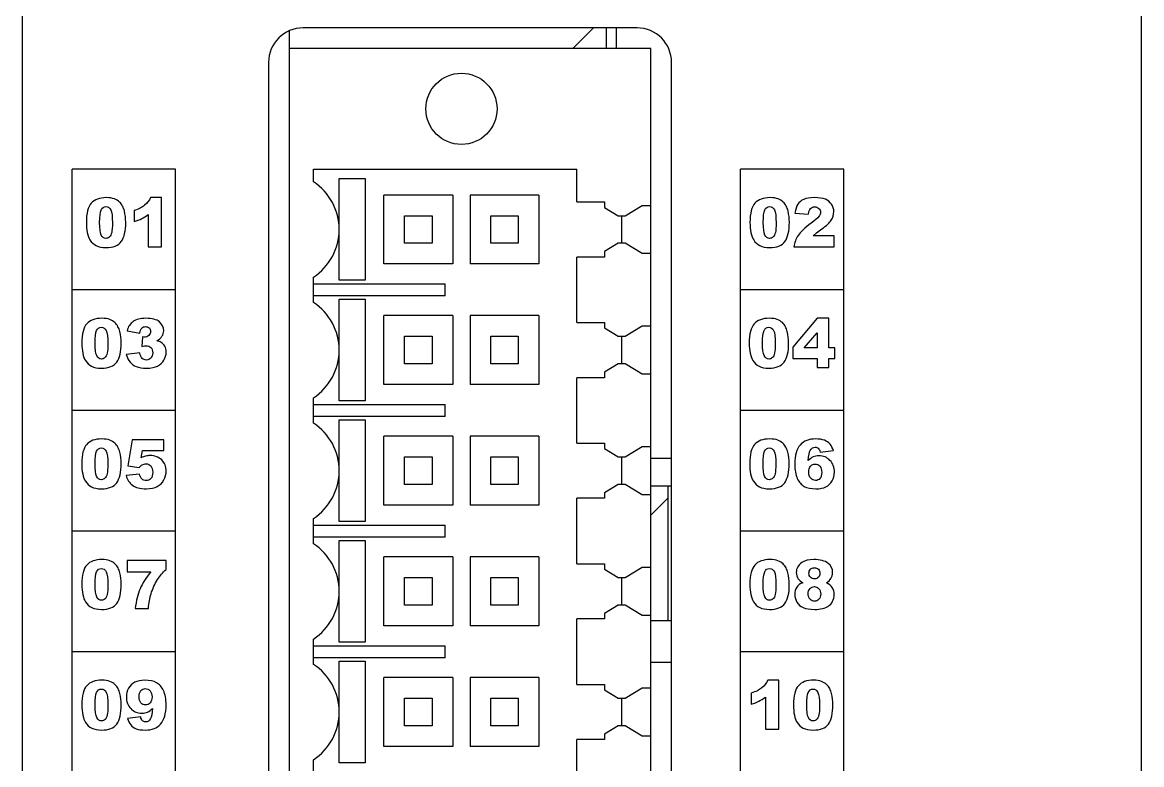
# Model space of a CAD drawing. Header units: millimetres. Extents: x 111 to 144, y 36 to 166.
# Drawn here: x 111 to 143.5, y 100.67 to 122.21 of the extents above; entities that cross this region are included whole.
import ezdxf

# ---------------------------------------------------------------- set-up
doc = ezdxf.new("R2010")
doc.units = ezdxf.units.MM
doc.header["$LTSCALE"] = 16.335
doc.layers.get('0').update_dxf_attribs({"linetype": 'CONTINUOUS'})

msp = doc.modelspace()

# ---------------------------------------------------------------- linework, layer by layer
at = {"linetype": 'Continuous'}
for p, q in [((111.001, 41.698), (111.001, 127.598)), ((143.501, 41.698), (143.501, 127.598)), ((118.751, 121.964), (118.751, 121.448)), ((128.851, 122.048), (119.151, 122.048)), ((126.98, 121.448), (127.58, 122.048)), ((127.951, 122.048), (127.951, 121.448)), ((128.251, 121.448), (128.251, 122.048)), ((118.751, 121.448), (118.751, 51.448)), ((129.251, 121.448), (118.751, 121.448)), ((129.251, 51.448), (129.251, 121.448)), ((118.151, 121.048), (118.151, 51.848)), ((129.851, 51.848), (129.851, 121.048)), ((112.451, 54.948), (112.451, 117.948)), ((115.451, 117.948), (112.451, 117.948)), ((115.451, 54.948), (115.451, 117.948)), ((119.451, 117.58), (119.451, 117.948)), ((119.451, 117.948), (127.101, 117.948)), ((120.201, 116.202), (120.201, 117.673)), ((120.201, 117.673), (120.952, 117.673)), ((120.952, 117.673), (120.952, 114.723)), ((127.101, 116.998), (127.101, 117.948)), ((131.851, 54.948), (131.851, 117.948)), ((134.851, 117.948), (131.851, 117.948)), ((134.851, 54.948), (134.851, 117.948)), ((115.044, 117.121), (114.722, 117.121)), ((115.044, 115.698), (115.044, 117.121)), ((121.501, 115.198), (121.501, 117.198)), ((123.501, 117.198), (121.501, 117.198)), ((123.501, 117.198), (123.501, 115.198)), ((124.001, 117.198), (124.001, 115.198)), ((126.001, 117.198), (124.001, 117.198)), ((126.001, 117.198), (126.001, 115.198)), ((114.242, 116.746), (114.242, 116.427)), ((127.101, 116.998), (127.901, 116.998)), ((127.901, 116.998), (127.901, 116.84)), ((127.901, 116.84), (128.304, 116.598)), ((128.501, 116.598), (129.001, 116.898)), ((129.001, 116.898), (129.251, 116.898)), ((114.65, 116.631), (114.65, 115.698)), ((122.101, 115.798), (122.101, 116.598)), ((122.101, 116.598), (122.901, 116.598)), ((122.901, 116.598), (122.901, 115.798)), ((124.601, 115.798), (124.601, 116.598)), ((124.601, 116.598), (125.401, 116.598)), ((125.401, 116.598), (125.401, 115.798)), ((128.304, 116.598), (128.501, 116.598)), ((128.401, 116.598), (128.401, 115.798)), ((133.434, 116.674), (133.823, 116.643)), ((120.201, 114.723), (120.201, 116.194)), ((133.965, 116.015), (134.058, 116.099)), ((134.058, 116.099), (134.215, 116.213)), ((122.901, 115.798), (122.101, 115.798)), ((125.401, 115.798), (124.601, 115.798)), ((128.304, 115.798), (127.901, 115.556)), ((128.501, 115.798), (128.304, 115.798)), ((129.001, 115.497), (128.501, 115.798)), ((134.572, 116.015), (133.965, 116.015)), ((134.572, 115.698), (134.572, 116.015)), ((114.65, 115.698), (115.044, 115.698)), ((127.101, 113.498), (127.101, 115.398)), ((127.901, 115.398), (127.101, 115.398)), ((127.901, 115.556), (127.901, 115.398)), ((129.251, 115.497), (129.001, 115.497)), ((133.405, 115.698), (134.572, 115.698)), ((123.501, 115.198), (121.501, 115.198)), ((126.001, 115.198), (124.001, 115.198)), ((119.451, 114.08), (119.451, 114.815)), ((115.451, 114.448), (112.451, 114.448)), ((119.451, 114.623), (123.276, 114.623)), ((120.952, 114.723), (120.201, 114.723)), ((123.276, 114.273), (123.276, 114.623)), ((134.851, 114.448), (131.851, 114.448)), ((123.276, 114.273), (119.451, 114.273)), ((120.201, 112.702), (120.201, 114.173)), ((120.201, 114.173), (120.952, 114.173)), ((120.952, 114.173), (120.952, 111.223)), ((121.501, 111.698), (121.501, 113.698)), ((123.501, 113.698), (121.501, 113.698)), ((123.501, 113.698), (123.501, 111.698)), ((124.001, 113.698), (124.001, 111.698)), ((126.001, 113.698), (124.001, 113.698)), ((126.001, 113.698), (126.001, 111.698)), ((127.101, 113.498), (127.901, 113.498)), ((127.901, 113.498), (127.901, 113.34)), ((134.08, 113.621), (133.371, 112.779)), ((134.419, 113.621), (134.08, 113.621)), ((134.419, 112.761), (134.419, 113.621)), ((114.04, 113.259), (114.408, 113.193)), ((127.901, 113.34), (128.304, 113.098)), ((128.501, 113.098), (129.001, 113.398)), ((129.001, 113.398), (129.251, 113.398)), ((133.705, 112.761), (134.08, 113.201)), ((134.08, 113.201), (134.08, 112.761)), ((114.492, 113.08), (114.472, 112.802)), ((114.542, 113.075), (114.492, 113.08)), ((122.101, 112.298), (122.101, 113.098)), ((122.101, 113.098), (122.901, 113.098)), ((122.901, 113.098), (122.901, 112.298)), ((124.601, 112.298), (124.601, 113.098)), ((124.601, 113.098), (125.401, 113.098)), ((125.401, 113.098), (125.401, 112.298)), ((128.304, 113.098), (128.501, 113.098)), ((128.401, 113.098), (128.401, 112.298)), ((133.371, 112.779), (133.371, 112.459)), ((114.408, 112.619), (114.019, 112.567)), ((120.201, 111.223), (120.201, 112.694)), ((133.371, 112.459), (134.08, 112.459)), ((134.08, 112.761), (133.705, 112.761)), ((134.08, 112.459), (134.08, 112.198)), ((134.595, 112.761), (134.419, 112.761)), ((134.419, 112.198), (134.419, 112.459)), ((134.419, 112.459), (134.595, 112.459)), ((134.595, 112.459), (134.595, 112.761)), ((122.901, 112.298), (122.101, 112.298)), ((125.401, 112.298), (124.601, 112.298)), ((128.304, 112.298), (127.901, 112.056)), ((128.501, 112.298), (128.304, 112.298)), ((129.001, 111.997), (128.501, 112.298)), ((134.08, 112.198), (134.419, 112.198)), ((127.101, 109.998), (127.101, 111.898)), ((127.901, 111.898), (127.101, 111.898)), ((127.901, 112.056), (127.901, 111.898)), ((129.251, 111.997), (129.001, 111.997)), ((123.501, 111.698), (121.501, 111.698)), ((126.001, 111.698), (124.001, 111.698)), ((119.451, 110.58), (119.451, 111.315)), ((120.952, 111.223), (120.201, 111.223)), ((115.451, 110.948), (112.451, 110.948)), ((119.451, 111.123), (123.276, 111.123)), ((123.276, 110.773), (123.276, 111.123)), ((134.851, 110.948), (131.851, 110.948)), ((123.276, 110.773), (119.451, 110.773)), ((120.201, 109.202), (120.201, 110.673)), ((120.201, 110.673), (120.952, 110.673)), ((120.952, 110.673), (120.952, 107.723)), ((121.501, 108.198), (121.501, 110.198)), ((123.501, 110.198), (121.501, 110.198)), ((123.501, 110.198), (123.501, 108.198)), ((124.001, 110.198), (124.001, 108.198)), ((126.001, 110.198), (124.001, 110.198)), ((126.001, 110.198), (126.001, 108.198)), ((114.187, 110.098), (114.063, 109.345)), ((115.11, 110.098), (114.187, 110.098)), ((115.11, 109.787), (115.11, 110.098)), ((127.101, 109.998), (127.901, 109.998)), ((127.901, 109.998), (127.901, 109.84)), ((128.501, 109.598), (129.001, 109.898)), ((129.001, 109.898), (129.251, 109.898)), ((114.451, 109.577), (114.485, 109.787)), ((114.485, 109.787), (115.11, 109.787)), ((122.101, 108.798), (122.101, 109.598)), ((122.101, 109.598), (122.901, 109.598)), ((122.901, 109.598), (122.901, 108.798)), ((124.601, 108.798), (124.601, 109.598)), ((124.601, 109.598), (125.401, 109.598)), ((125.401, 109.598), (125.401, 108.798)), ((127.901, 109.84), (128.304, 109.598)), ((128.304, 109.598), (128.501, 109.598)), ((128.401, 109.598), (128.401, 108.798)), ((129.851, 109.558), (129.251, 109.558)), ((134.164, 109.735), (134.551, 109.782)), ((114.063, 109.345), (114.395, 109.297)), ((114.406, 109.103), (114.013, 109.06)), ((120.201, 107.723), (120.201, 109.194)), ((122.901, 108.798), (122.101, 108.798)), ((125.401, 108.798), (124.601, 108.798)), ((128.304, 108.798), (127.901, 108.556)), ((127.901, 108.556), (127.901, 108.398)), ((128.501, 108.798), (128.304, 108.798)), ((129.001, 108.497), (128.501, 108.798)), ((129.251, 108.758), (129.851, 108.758)), ((129.751, 104.858), (129.751, 108.758)), ((127.101, 106.498), (127.101, 108.398)), ((127.901, 108.398), (127.101, 108.398)), ((129.251, 108.497), (129.001, 108.497)), ((129.251, 107.913), (129.751, 108.413)), ((123.501, 108.198), (121.501, 108.198)), ((126.001, 108.198), (124.001, 108.198)), ((119.451, 107.08), (119.451, 107.815)), ((119.451, 107.623), (123.276, 107.623)), ((120.952, 107.723), (120.201, 107.723)), ((123.276, 107.273), (123.276, 107.623)), ((115.451, 107.448), (112.451, 107.448)), ((123.276, 107.273), (119.451, 107.273)), ((134.851, 107.448), (131.851, 107.448)), ((120.201, 105.702), (120.201, 107.173)), ((120.201, 107.173), (120.952, 107.173)), ((120.952, 107.173), (120.952, 104.223)), ((121.501, 104.698), (121.501, 106.698)), ((123.501, 106.698), (121.501, 106.698)), ((123.501, 106.698), (123.501, 104.698)), ((124.001, 106.698), (124.001, 104.698)), ((126.001, 106.698), (124.001, 106.698)), ((126.001, 106.698), (126.001, 104.698)), ((114.039, 106.598), (114.039, 106.269)), ((115.174, 106.598), (114.039, 106.598)), ((115.174, 106.335), (115.174, 106.598)), ((127.101, 106.498), (127.901, 106.498)), ((127.901, 106.498), (127.901, 106.34)), ((127.901, 106.34), (128.304, 106.098)), ((128.501, 106.098), (129.001, 106.398)), ((129.001, 106.398), (129.251, 106.398)), ((114.039, 106.269), (114.73, 106.269)), ((122.101, 105.298), (122.101, 106.098)), ((122.101, 106.098), (122.901, 106.098)), ((122.901, 106.098), (122.901, 105.298)), ((124.601, 105.298), (124.601, 106.098)), ((124.601, 106.098), (125.401, 106.098)), ((125.401, 106.098), (125.401, 105.298)), ((128.304, 106.098), (128.501, 106.098)), ((128.401, 106.098), (128.401, 105.298)), ((120.201, 104.223), (120.201, 105.694)), ((114.274, 105.198), (114.662, 105.198)), ((122.901, 105.298), (122.101, 105.298)), ((125.401, 105.298), (124.601, 105.298)), ((128.304, 105.298), (127.901, 105.056)), ((127.901, 105.056), (127.901, 104.898)), ((128.501, 105.298), (128.304, 105.298)), ((129.001, 104.997), (128.501, 105.298)), ((129.251, 104.997), (129.001, 104.997)), ((123.501, 104.698), (121.501, 104.698)), ((126.001, 104.698), (124.001, 104.698)), ((127.101, 102.998), (127.101, 104.898)), ((127.901, 104.898), (127.101, 104.898)), ((129.251, 104.858), (129.851, 104.858)), ((119.451, 103.58), (119.451, 104.315)), ((119.451, 104.123), (123.276, 104.123)), ((120.952, 104.223), (120.201, 104.223)), ((123.276, 103.773), (123.276, 104.123)), ((115.451, 103.948), (112.451, 103.948)), ((123.276, 103.773), (119.451, 103.773)), ((134.851, 103.948), (131.851, 103.948)), ((120.201, 102.202), (120.201, 103.673)), ((120.201, 103.673), (120.952, 103.673)), ((120.952, 103.673), (120.952, 100.723)), ((129.251, 103.648), (129.851, 103.648)), ((121.501, 101.198), (121.501, 103.198)), ((123.501, 103.198), (121.501, 103.198)), ((123.501, 103.198), (123.501, 101.198)), ((124.001, 103.198), (124.001, 101.198)), ((126.001, 103.198), (124.001, 103.198)), ((126.001, 103.198), (126.001, 101.198)), ((132.968, 103.121), (132.646, 103.121)), ((132.968, 101.698), (132.968, 103.121)), ((127.101, 102.998), (127.901, 102.998)), ((127.901, 102.998), (127.901, 102.84)), ((127.901, 102.84), (128.304, 102.598)), ((128.501, 102.598), (129.001, 102.898)), ((129.001, 102.898), (129.251, 102.898)), ((132.166, 102.746), (132.166, 102.427)), ((122.101, 101.798), (122.101, 102.598)), ((122.101, 102.598), (122.901, 102.598)), ((122.901, 102.598), (122.901, 101.798)), ((124.601, 101.798), (124.601, 102.598)), ((124.601, 102.598), (125.401, 102.598)), ((125.401, 102.598), (125.401, 101.798)), ((128.304, 102.598), (128.501, 102.598)), ((128.401, 102.598), (128.401, 101.798)), ((132.575, 102.631), (132.575, 101.698)), ((114.436, 102.06), (114.05, 102.012)), ((120.201, 100.723), (120.201, 102.194)), ((122.901, 101.798), (122.101, 101.798)), ((125.401, 101.798), (124.601, 101.798)), ((128.304, 101.798), (127.901, 101.556)), ((128.501, 101.798), (128.304, 101.798)), ((129.001, 101.497), (128.501, 101.798)), ((127.901, 101.556), (127.901, 101.398)), ((129.251, 101.497), (129.001, 101.497)), ((132.575, 101.698), (132.968, 101.698)), ((123.501, 101.198), (121.501, 101.198)), ((126.001, 101.198), (124.001, 101.198)), ((127.101, 99.498), (127.101, 101.398)), ((127.901, 101.398), (127.101, 101.398)), ((119.451, 100.08), (119.451, 100.815)), ((120.952, 100.723), (120.201, 100.723))]:
    msp.add_line(p, q, dxfattribs=at)
msp.add_circle((123.751, 119.698), 1.033, dxfattribs=at)
for centre, radius, start, end in [((119.151, 121.048), 1, 90, 180), ((128.851, 121.048), 1, 0, 90), ((118.551, 116.198), 1.65, 303.0557, 56.9443), ((118.551, 112.698), 1.65, 303.0557, 56.9443), ((118.551, 109.198), 1.65, 303.0557, 56.9443), ((118.551, 105.698), 1.65, 303.0557, 56.9443), ((134.011, 106.245), 1.071, 270.0061, 282.0044), ((118.551, 102.198), 1.65, 303.0557, 56.9443)]:
    msp.add_arc(centre, radius, start, end, dxfattribs=at)
for points in [[(113.439, 117.121), (113.243, 117.121), (113.097, 117.068), (113.001, 116.962)], [(113.671, 117.086), (113.61, 117.109), (113.533, 117.121), (113.439, 117.121)], [(113.819, 116.995), (113.781, 117.033), (113.732, 117.063), (113.671, 117.086)], [(114.722, 117.121), (114.68, 117.034), (114.623, 116.959), (114.55, 116.9)], [(132.711, 117.121), (132.514, 117.121), (132.368, 117.068), (132.273, 116.962)], [(132.943, 117.086), (132.882, 117.109), (132.805, 117.121), (132.711, 117.121)], [(133.091, 116.995), (133.053, 117.033), (133.003, 117.063), (132.943, 117.086)], [(133.69, 117.072), (133.615, 117.039), (133.558, 116.992), (133.518, 116.931)], [(133.998, 117.121), (133.866, 117.121), (133.764, 117.104), (133.69, 117.072)], [(134.317, 117.074), (134.241, 117.105), (134.135, 117.121), (133.998, 117.121)], [(134.497, 116.93), (134.453, 116.995), (134.394, 117.043), (134.317, 117.074)], [(113.001, 116.962), (112.906, 116.855), (112.858, 116.669), (112.858, 116.403)], [(113.244, 116.402), (113.244, 116.578), (113.258, 116.699), (113.287, 116.764)], [(113.287, 116.764), (113.315, 116.829), (113.361, 116.863), (113.426, 116.863)], [(113.426, 116.863), (113.489, 116.863), (113.536, 116.83), (113.567, 116.766)], [(113.567, 116.766), (113.599, 116.702), (113.615, 116.577), (113.615, 116.392)], [(113.909, 116.878), (113.887, 116.919), (113.858, 116.958), (113.819, 116.995)], [(113.963, 116.735), (113.949, 116.789), (113.931, 116.837), (113.909, 116.878)], [(114.002, 116.408), (114.002, 116.521), (113.988, 116.63), (113.963, 116.735)], [(114.55, 116.9), (114.476, 116.84), (114.373, 116.788), (114.242, 116.746)], [(132.273, 116.962), (132.177, 116.855), (132.129, 116.669), (132.129, 116.403)], [(132.515, 116.402), (132.515, 116.578), (132.529, 116.699), (132.558, 116.764)], [(132.558, 116.764), (132.587, 116.829), (132.633, 116.863), (132.698, 116.863)], [(132.698, 116.863), (132.761, 116.863), (132.807, 116.83), (132.839, 116.766)], [(132.839, 116.766), (132.87, 116.702), (132.887, 116.577), (132.887, 116.392)], [(133.181, 116.878), (133.159, 116.919), (133.129, 116.958), (133.091, 116.995)], [(133.234, 116.735), (133.221, 116.789), (133.203, 116.837), (133.181, 116.878)], [(133.273, 116.408), (133.273, 116.521), (133.26, 116.63), (133.234, 116.735)], [(133.518, 116.931), (133.477, 116.869), (133.449, 116.783), (133.434, 116.674)], [(133.823, 116.643), (133.834, 116.721), (133.855, 116.777), (133.887, 116.808)], [(133.887, 116.808), (133.918, 116.839), (133.959, 116.855), (134.009, 116.855)], [(134.009, 116.855), (134.056, 116.855), (134.096, 116.84), (134.127, 116.809)], [(134.127, 116.809), (134.159, 116.779), (134.175, 116.742), (134.175, 116.7)], [(134.175, 116.7), (134.175, 116.66), (134.159, 116.619), (134.127, 116.575)], [(134.487, 116.469), (134.537, 116.547), (134.563, 116.628), (134.563, 116.714)], [(134.563, 116.714), (134.563, 116.794), (134.541, 116.865), (134.497, 116.93)], [(112.858, 116.403), (112.858, 116.294), (112.866, 116.196), (112.885, 116.106)], [(113.29, 116.037), (113.259, 116.101), (113.244, 116.224), (113.244, 116.402)], [(113.615, 116.392), (113.615, 116.265), (113.607, 116.171), (113.594, 116.112)], [(113.873, 115.85), (113.959, 115.968), (114.002, 116.154), (114.002, 116.408)], [(114.242, 116.427), (114.331, 116.454), (114.406, 116.483), (114.465, 116.513)], [(114.465, 116.513), (114.524, 116.543), (114.586, 116.582), (114.65, 116.631)], [(132.129, 116.403), (132.129, 116.294), (132.138, 116.196), (132.157, 116.106)], [(132.562, 116.037), (132.53, 116.101), (132.515, 116.224), (132.515, 116.402)], [(132.887, 116.392), (132.887, 116.265), (132.879, 116.171), (132.866, 116.112)], [(133.145, 115.85), (133.23, 115.968), (133.273, 116.154), (133.273, 116.408)], [(133.908, 116.382), (133.721, 116.244), (133.594, 116.123), (133.526, 116.022)], [(134.127, 116.575), (134.095, 116.531), (134.022, 116.466), (133.908, 116.382)], [(134.215, 116.213), (134.347, 116.306), (134.438, 116.391), (134.487, 116.469)], [(112.885, 116.106), (112.905, 116.017), (112.93, 115.947), (112.964, 115.895)], [(113.428, 115.939), (113.368, 115.939), (113.322, 115.972), (113.29, 116.037)], [(113.594, 116.112), (113.581, 116.052), (113.559, 116.008), (113.53, 115.98)], [(132.157, 116.106), (132.176, 116.017), (132.202, 115.947), (132.236, 115.895)], [(132.699, 115.939), (132.639, 115.939), (132.593, 115.972), (132.562, 116.037)], [(132.866, 116.112), (132.852, 116.052), (132.83, 116.008), (132.802, 115.98)], [(112.964, 115.895), (113.011, 115.823), (113.071, 115.767), (113.143, 115.73)], [(113.143, 115.73), (113.216, 115.693), (113.31, 115.674), (113.429, 115.674)], [(113.53, 115.98), (113.501, 115.953), (113.467, 115.939), (113.428, 115.939)], [(113.429, 115.674), (113.639, 115.674), (113.787, 115.732), (113.873, 115.85)], [(132.236, 115.895), (132.282, 115.823), (132.342, 115.767), (132.415, 115.73)], [(132.415, 115.73), (132.487, 115.693), (132.582, 115.674), (132.7, 115.674)], [(132.802, 115.98), (132.773, 115.953), (132.739, 115.939), (132.699, 115.939)], [(132.7, 115.674), (132.911, 115.674), (133.059, 115.732), (133.145, 115.85)], [(133.526, 116.022), (133.459, 115.921), (133.419, 115.812), (133.405, 115.698)], [(112.869, 113.462), (112.774, 113.355), (112.726, 113.169), (112.726, 112.903)], [(113.308, 113.621), (113.111, 113.621), (112.965, 113.568), (112.869, 113.462)], [(113.54, 113.586), (113.479, 113.609), (113.401, 113.621), (113.308, 113.621)], [(113.688, 113.495), (113.649, 113.533), (113.6, 113.563), (113.54, 113.586)], [(113.777, 113.378), (113.755, 113.419), (113.726, 113.458), (113.688, 113.495)], [(114.216, 113.528), (114.129, 113.465), (114.071, 113.375), (114.04, 113.259)], [(114.585, 113.621), (114.426, 113.621), (114.303, 113.59), (114.216, 113.528)], [(114.981, 113.519), (114.9, 113.587), (114.768, 113.621), (114.585, 113.621)], [(115.104, 113.262), (115.104, 113.365), (115.063, 113.45), (114.981, 113.519)], [(132.25, 113.462), (132.155, 113.355), (132.107, 113.169), (132.107, 112.903)], [(132.688, 113.621), (132.492, 113.621), (132.346, 113.568), (132.25, 113.462)], [(132.92, 113.586), (132.859, 113.609), (132.782, 113.621), (132.688, 113.621)], [(133.069, 113.495), (133.03, 113.533), (132.981, 113.563), (132.92, 113.586)], [(133.158, 113.378), (133.136, 113.419), (133.107, 113.458), (133.069, 113.495)], [(113.112, 112.902), (113.112, 113.078), (113.126, 113.199), (113.155, 113.264)], [(113.155, 113.264), (113.183, 113.329), (113.229, 113.363), (113.294, 113.363)], [(113.294, 113.363), (113.357, 113.363), (113.404, 113.33), (113.436, 113.266)], [(113.436, 113.266), (113.467, 113.202), (113.483, 113.077), (113.483, 112.892)], [(113.831, 113.235), (113.818, 113.289), (113.799, 113.337), (113.777, 113.378)], [(113.87, 112.908), (113.87, 113.021), (113.857, 113.13), (113.831, 113.235)], [(114.408, 113.193), (114.417, 113.261), (114.437, 113.31), (114.466, 113.338)], [(114.466, 113.338), (114.495, 113.365), (114.532, 113.38), (114.578, 113.38)], [(114.669, 113.124), (114.635, 113.091), (114.593, 113.075), (114.542, 113.075)], [(114.578, 113.38), (114.622, 113.38), (114.657, 113.366), (114.682, 113.341)], [(114.721, 113.239), (114.721, 113.195), (114.704, 113.156), (114.669, 113.124)], [(114.682, 113.341), (114.708, 113.316), (114.721, 113.281), (114.721, 113.239)], [(115.054, 113.098), (115.087, 113.147), (115.104, 113.201), (115.104, 113.262)], [(132.493, 112.902), (132.493, 113.078), (132.507, 113.199), (132.536, 113.264)], [(132.536, 113.264), (132.564, 113.329), (132.61, 113.363), (132.675, 113.363)], [(132.675, 113.363), (132.738, 113.363), (132.785, 113.33), (132.816, 113.266)], [(132.816, 113.266), (132.848, 113.202), (132.864, 113.077), (132.864, 112.892)], [(133.212, 113.235), (133.198, 113.289), (133.18, 113.337), (133.158, 113.378)], [(133.251, 112.908), (133.251, 113.021), (133.238, 113.13), (133.212, 113.235)], [(112.726, 112.903), (112.726, 112.794), (112.735, 112.696), (112.754, 112.606)], [(113.159, 112.537), (113.127, 112.601), (113.112, 112.724), (113.112, 112.902)], [(113.483, 112.892), (113.483, 112.765), (113.476, 112.671), (113.462, 112.612)], [(113.741, 112.35), (113.827, 112.468), (113.87, 112.654), (113.87, 112.908)], [(114.472, 112.802), (114.525, 112.817), (114.567, 112.825), (114.598, 112.825)], [(114.598, 112.825), (114.655, 112.825), (114.7, 112.807), (114.733, 112.771)], [(114.904, 112.969), (114.971, 113.005), (115.021, 113.048), (115.054, 113.098)], [(115.028, 112.922), (115, 112.94), (114.958, 112.956), (114.904, 112.969)], [(115.136, 112.809), (115.111, 112.856), (115.074, 112.894), (115.028, 112.922)], [(115.176, 112.642), (115.176, 112.707), (115.162, 112.762), (115.136, 112.809)], [(132.107, 112.903), (132.107, 112.794), (132.115, 112.696), (132.135, 112.606)], [(132.54, 112.537), (132.508, 112.601), (132.493, 112.724), (132.493, 112.902)], [(132.864, 112.892), (132.864, 112.765), (132.857, 112.671), (132.843, 112.612)], [(133.122, 112.35), (133.208, 112.468), (133.251, 112.654), (133.251, 112.908)], [(112.754, 112.606), (112.773, 112.517), (112.799, 112.447), (112.832, 112.395)], [(113.296, 112.439), (113.236, 112.439), (113.19, 112.472), (113.159, 112.537)], [(113.398, 112.48), (113.37, 112.453), (113.335, 112.439), (113.296, 112.439)], [(113.462, 112.612), (113.449, 112.552), (113.427, 112.508), (113.398, 112.48)], [(114.019, 112.567), (114.044, 112.479), (114.08, 112.407), (114.128, 112.349)], [(114.478, 112.455), (114.446, 112.486), (114.423, 112.54), (114.408, 112.619)], [(114.602, 112.411), (114.552, 112.411), (114.511, 112.425), (114.478, 112.455)], [(114.731, 112.468), (114.697, 112.43), (114.653, 112.411), (114.602, 112.411)], [(114.784, 112.621), (114.784, 112.557), (114.766, 112.506), (114.731, 112.468)], [(114.733, 112.771), (114.767, 112.735), (114.784, 112.686), (114.784, 112.621)], [(115.111, 112.407), (115.154, 112.481), (115.176, 112.559), (115.176, 112.642)], [(132.135, 112.606), (132.154, 112.517), (132.179, 112.447), (132.213, 112.395)], [(132.677, 112.439), (132.617, 112.439), (132.571, 112.472), (132.54, 112.537)], [(132.779, 112.48), (132.751, 112.453), (132.716, 112.439), (132.677, 112.439)], [(132.843, 112.612), (132.83, 112.552), (132.808, 112.508), (132.779, 112.48)], [(112.832, 112.395), (112.879, 112.323), (112.939, 112.267), (113.012, 112.23)], [(113.012, 112.23), (113.084, 112.193), (113.179, 112.174), (113.297, 112.174)], [(113.297, 112.174), (113.507, 112.174), (113.655, 112.232), (113.741, 112.35)], [(114.128, 112.349), (114.176, 112.292), (114.236, 112.248), (114.309, 112.219)], [(114.309, 112.219), (114.383, 112.189), (114.483, 112.174), (114.611, 112.174)], [(114.611, 112.174), (114.741, 112.174), (114.847, 112.195), (114.927, 112.234)], [(114.927, 112.234), (115.007, 112.274), (115.069, 112.332), (115.111, 112.407)], [(132.213, 112.395), (132.26, 112.323), (132.32, 112.267), (132.392, 112.23)], [(132.392, 112.23), (132.465, 112.193), (132.56, 112.174), (132.678, 112.174)], [(132.678, 112.174), (132.888, 112.174), (133.036, 112.232), (133.122, 112.35)], [(112.868, 109.962), (112.772, 109.855), (112.725, 109.669), (112.725, 109.403)], [(113.306, 110.121), (113.109, 110.121), (112.963, 110.068), (112.868, 109.962)], [(113.153, 109.764), (113.182, 109.829), (113.228, 109.863), (113.293, 109.863)], [(113.293, 109.863), (113.356, 109.863), (113.403, 109.83), (113.434, 109.766)], [(113.538, 110.086), (113.477, 110.109), (113.4, 110.121), (113.306, 110.121)], [(113.686, 109.995), (113.648, 110.033), (113.598, 110.063), (113.538, 110.086)], [(113.776, 109.878), (113.754, 109.919), (113.724, 109.958), (113.686, 109.995)], [(113.829, 109.735), (113.816, 109.789), (113.798, 109.837), (113.776, 109.878)], [(132.264, 109.962), (132.168, 109.855), (132.121, 109.669), (132.121, 109.403)], [(132.702, 110.121), (132.506, 110.121), (132.359, 110.068), (132.264, 109.962)], [(132.55, 109.764), (132.578, 109.829), (132.624, 109.863), (132.689, 109.863)], [(132.689, 109.863), (132.752, 109.863), (132.799, 109.83), (132.83, 109.766)], [(132.934, 110.086), (132.873, 110.109), (132.796, 110.121), (132.702, 110.121)], [(133.082, 109.995), (133.044, 110.033), (132.995, 110.063), (132.934, 110.086)], [(133.172, 109.878), (133.15, 109.919), (133.121, 109.958), (133.082, 109.995)], [(133.226, 109.735), (133.212, 109.789), (133.194, 109.837), (133.172, 109.878)], [(133.586, 109.945), (133.48, 109.827), (133.427, 109.642), (133.427, 109.39)], [(134.029, 110.121), (133.84, 110.121), (133.693, 110.062), (133.586, 109.945)], [(133.878, 109.787), (133.912, 109.85), (133.962, 109.883), (134.025, 109.883)], [(134.025, 109.883), (134.059, 109.883), (134.089, 109.871), (134.113, 109.849)], [(134.292, 110.082), (134.227, 110.108), (134.14, 110.121), (134.029, 110.121)], [(134.453, 109.969), (134.411, 110.019), (134.357, 110.056), (134.292, 110.082)], [(134.551, 109.782), (134.528, 109.857), (134.496, 109.92), (134.453, 109.969)], [(113.11, 109.402), (113.11, 109.578), (113.125, 109.699), (113.153, 109.764)], [(113.434, 109.766), (113.466, 109.702), (113.482, 109.577), (113.482, 109.392)], [(113.869, 109.408), (113.869, 109.521), (113.855, 109.63), (113.829, 109.735)], [(114.579, 109.622), (114.537, 109.612), (114.494, 109.597), (114.451, 109.577)], [(114.705, 109.638), (114.663, 109.638), (114.621, 109.632), (114.579, 109.622)], [(115.046, 109.511), (114.958, 109.595), (114.845, 109.638), (114.705, 109.638)], [(132.507, 109.402), (132.507, 109.578), (132.521, 109.699), (132.55, 109.764)], [(132.83, 109.766), (132.862, 109.702), (132.878, 109.577), (132.878, 109.392)], [(133.265, 109.408), (133.265, 109.521), (133.251, 109.63), (133.226, 109.735)], [(133.822, 109.493), (133.833, 109.643), (133.852, 109.741), (133.878, 109.787)], [(133.965, 109.597), (133.915, 109.574), (133.867, 109.54), (133.822, 109.493)], [(134.135, 109.632), (134.07, 109.632), (134.014, 109.62), (133.965, 109.597)], [(134.113, 109.849), (134.137, 109.826), (134.154, 109.788), (134.164, 109.735)], [(134.451, 109.498), (134.365, 109.587), (134.259, 109.632), (134.135, 109.632)], [(112.725, 109.403), (112.725, 109.294), (112.733, 109.196), (112.752, 109.106)], [(113.157, 109.037), (113.126, 109.101), (113.11, 109.224), (113.11, 109.402)], [(113.482, 109.392), (113.482, 109.265), (113.474, 109.171), (113.461, 109.112)], [(113.74, 108.85), (113.826, 108.968), (113.869, 109.154), (113.869, 109.408)], [(114.395, 109.297), (114.425, 109.332), (114.454, 109.356), (114.481, 109.37)], [(114.481, 109.37), (114.515, 109.388), (114.551, 109.398), (114.59, 109.398)], [(114.59, 109.398), (114.649, 109.398), (114.696, 109.377), (114.731, 109.339)], [(114.731, 109.339), (114.767, 109.3), (114.785, 109.239), (114.785, 109.156)], [(115.177, 109.191), (115.177, 109.319), (115.133, 109.426), (115.046, 109.511)], [(132.121, 109.403), (132.121, 109.294), (132.129, 109.196), (132.148, 109.106)], [(132.553, 109.037), (132.522, 109.101), (132.507, 109.224), (132.507, 109.402)], [(132.878, 109.392), (132.878, 109.265), (132.87, 109.171), (132.857, 109.112)], [(133.136, 108.85), (133.222, 108.968), (133.265, 109.154), (133.265, 109.408)], [(133.427, 109.39), (133.427, 109.217), (133.452, 109.079), (133.503, 108.974)], [(133.835, 109.159), (133.835, 109.233), (133.853, 109.291), (133.889, 109.331)], [(133.889, 109.331), (133.926, 109.371), (133.971, 109.391), (134.026, 109.391)], [(134.026, 109.391), (134.078, 109.391), (134.122, 109.37), (134.158, 109.328)], [(134.158, 109.328), (134.194, 109.287), (134.212, 109.227), (134.212, 109.148)], [(134.581, 109.159), (134.581, 109.295), (134.537, 109.408), (134.451, 109.498)], [(112.752, 109.106), (112.771, 109.017), (112.797, 108.947), (112.831, 108.895)], [(112.831, 108.895), (112.877, 108.823), (112.938, 108.767), (113.01, 108.73)], [(113.295, 108.939), (113.235, 108.939), (113.189, 108.972), (113.157, 109.037)], [(113.397, 108.98), (113.368, 108.953), (113.334, 108.939), (113.295, 108.939)], [(113.461, 109.112), (113.447, 109.052), (113.426, 109.008), (113.397, 108.98)], [(114.013, 109.06), (114.032, 108.995), (114.056, 108.94), (114.084, 108.896)], [(114.084, 108.896), (114.113, 108.852), (114.15, 108.812), (114.196, 108.778)], [(114.473, 108.959), (114.438, 108.992), (114.416, 109.04), (114.406, 109.103)], [(114.598, 108.911), (114.55, 108.911), (114.508, 108.927), (114.473, 108.959)], [(114.732, 108.972), (114.697, 108.931), (114.652, 108.911), (114.598, 108.911)], [(114.785, 109.156), (114.785, 109.074), (114.767, 109.013), (114.732, 108.972)], [(114.918, 108.74), (115, 108.783), (115.064, 108.847), (115.109, 108.93)], [(115.109, 108.93), (115.154, 109.014), (115.177, 109.101), (115.177, 109.191)], [(132.148, 109.106), (132.168, 109.017), (132.193, 108.947), (132.227, 108.895)], [(132.227, 108.895), (132.274, 108.823), (132.334, 108.767), (132.406, 108.73)], [(132.691, 108.939), (132.631, 108.939), (132.585, 108.972), (132.553, 109.037)], [(132.793, 108.98), (132.764, 108.953), (132.73, 108.939), (132.691, 108.939)], [(132.857, 109.112), (132.844, 109.052), (132.822, 109.008), (132.793, 108.98)], [(133.503, 108.974), (133.553, 108.868), (133.621, 108.793), (133.706, 108.745)], [(133.892, 108.98), (133.854, 109.023), (133.835, 109.082), (133.835, 109.159)], [(134.033, 108.916), (133.977, 108.916), (133.93, 108.937), (133.892, 108.98)], [(134.161, 108.974), (134.126, 108.935), (134.083, 108.916), (134.033, 108.916)], [(134.212, 109.148), (134.212, 109.071), (134.195, 109.013), (134.161, 108.974)], [(134.333, 108.732), (134.411, 108.771), (134.471, 108.829), (134.515, 108.906)], [(134.515, 108.906), (134.559, 108.982), (134.581, 109.066), (134.581, 109.159)], [(113.01, 108.73), (113.083, 108.693), (113.177, 108.674), (113.296, 108.674)], [(113.296, 108.674), (113.506, 108.674), (113.654, 108.732), (113.74, 108.85)], [(114.196, 108.778), (114.242, 108.743), (114.298, 108.717), (114.364, 108.7)], [(114.364, 108.7), (114.43, 108.683), (114.509, 108.674), (114.602, 108.674)], [(114.602, 108.674), (114.73, 108.674), (114.836, 108.696), (114.918, 108.74)], [(132.406, 108.73), (132.479, 108.693), (132.573, 108.674), (132.692, 108.674)], [(132.692, 108.674), (132.902, 108.674), (133.05, 108.732), (133.136, 108.85)], [(133.706, 108.745), (133.79, 108.698), (133.903, 108.674), (134.043, 108.674)], [(134.043, 108.674), (134.16, 108.674), (134.256, 108.694), (134.333, 108.732)], [(113.309, 106.621), (113.112, 106.621), (112.966, 106.568), (112.871, 106.462)], [(113.541, 106.586), (113.48, 106.609), (113.403, 106.621), (113.309, 106.621)], [(132.708, 106.621), (132.511, 106.621), (132.365, 106.568), (132.27, 106.462)], [(132.94, 106.586), (132.879, 106.609), (132.802, 106.621), (132.708, 106.621)], [(133.98, 106.621), (133.839, 106.621), (133.725, 106.593), (133.639, 106.535)], [(134.394, 106.514), (134.305, 106.585), (134.167, 106.621), (133.98, 106.621)], [(112.871, 106.462), (112.775, 106.355), (112.727, 106.169), (112.727, 105.903)], [(113.156, 106.264), (113.185, 106.329), (113.231, 106.363), (113.296, 106.363)], [(113.296, 106.363), (113.359, 106.363), (113.405, 106.33), (113.437, 106.266)], [(113.689, 106.495), (113.651, 106.533), (113.601, 106.563), (113.541, 106.586)], [(113.779, 106.378), (113.757, 106.419), (113.727, 106.458), (113.689, 106.495)], [(113.832, 106.235), (113.819, 106.289), (113.801, 106.337), (113.779, 106.378)], [(114.927, 106.045), (114.993, 106.149), (115.075, 106.245), (115.174, 106.335)], [(132.27, 106.462), (132.174, 106.355), (132.126, 106.169), (132.126, 105.903)], [(132.555, 106.264), (132.584, 106.329), (132.63, 106.363), (132.695, 106.363)], [(132.695, 106.363), (132.758, 106.363), (132.805, 106.33), (132.836, 106.266)], [(133.088, 106.495), (133.05, 106.533), (133, 106.563), (132.94, 106.586)], [(133.178, 106.378), (133.156, 106.419), (133.126, 106.458), (133.088, 106.495)], [(133.231, 106.235), (133.218, 106.289), (133.2, 106.337), (133.178, 106.378)], [(133.639, 106.535), (133.528, 106.461), (133.474, 106.365), (133.474, 106.248)], [(133.84, 106.225), (133.84, 106.272), (133.854, 106.31), (133.884, 106.34)], [(133.884, 106.34), (133.913, 106.369), (133.951, 106.385), (133.999, 106.385)], [(133.999, 106.385), (134.045, 106.385), (134.083, 106.369), (134.114, 106.339)], [(134.114, 106.339), (134.143, 106.308), (134.159, 106.269), (134.159, 106.221)], [(134.529, 106.245), (134.529, 106.353), (134.484, 106.443), (134.394, 106.514)], [(113.113, 105.902), (113.113, 106.078), (113.128, 106.199), (113.156, 106.264)], [(113.437, 106.266), (113.468, 106.202), (113.485, 106.077), (113.485, 105.892)], [(113.871, 105.908), (113.871, 106.021), (113.858, 106.13), (113.832, 106.235)], [(114.73, 106.269), (114.588, 106.092), (114.484, 105.927), (114.418, 105.773)], [(114.736, 105.625), (114.783, 105.779), (114.847, 105.92), (114.927, 106.045)], [(132.512, 105.902), (132.512, 106.078), (132.527, 106.199), (132.555, 106.264)], [(132.836, 106.266), (132.868, 106.202), (132.884, 106.077), (132.884, 105.892)], [(133.271, 105.908), (133.271, 106.021), (133.257, 106.13), (133.231, 106.235)], [(133.474, 106.248), (133.474, 106.176), (133.493, 106.113), (133.531, 106.059)], [(133.665, 105.95), (133.585, 105.919), (133.526, 105.875), (133.488, 105.817)], [(133.531, 106.059), (133.559, 106.019), (133.604, 105.983), (133.665, 105.95)], [(133.885, 106.108), (133.854, 106.137), (133.84, 106.176), (133.84, 106.225)], [(134.006, 106.064), (133.955, 106.064), (133.915, 106.078), (133.885, 106.108)], [(134.116, 106.107), (134.087, 106.078), (134.05, 106.064), (134.006, 106.064)], [(134.159, 106.221), (134.159, 106.174), (134.144, 106.136), (134.116, 106.107)], [(134.35, 105.95), (134.407, 105.988), (134.449, 106.027), (134.476, 106.069)], [(134.518, 105.806), (134.481, 105.865), (134.425, 105.914), (134.35, 105.95)], [(134.476, 106.069), (134.511, 106.123), (134.529, 106.182), (134.529, 106.245)], [(112.727, 105.903), (112.727, 105.794), (112.736, 105.696), (112.755, 105.606)], [(113.16, 105.537), (113.129, 105.601), (113.113, 105.724), (113.113, 105.902)], [(113.485, 105.892), (113.485, 105.765), (113.477, 105.671), (113.464, 105.612)], [(113.743, 105.35), (113.829, 105.468), (113.871, 105.654), (113.871, 105.908)], [(114.418, 105.773), (114.353, 105.618), (114.305, 105.426), (114.274, 105.198)], [(132.126, 105.903), (132.126, 105.794), (132.135, 105.696), (132.154, 105.606)], [(132.559, 105.537), (132.528, 105.601), (132.512, 105.724), (132.512, 105.902)], [(132.884, 105.892), (132.884, 105.765), (132.876, 105.671), (132.863, 105.612)], [(133.142, 105.35), (133.228, 105.468), (133.271, 105.654), (133.271, 105.908)], [(133.488, 105.817), (133.45, 105.76), (133.431, 105.691), (133.431, 105.609)], [(133.819, 105.623), (133.819, 105.687), (133.836, 105.739), (133.872, 105.777)], [(133.872, 105.777), (133.908, 105.815), (133.95, 105.835), (133.999, 105.835)], [(133.999, 105.835), (134.048, 105.835), (134.091, 105.814), (134.128, 105.775)], [(134.128, 105.775), (134.165, 105.735), (134.184, 105.685), (134.184, 105.623)], [(134.575, 105.607), (134.575, 105.68), (134.556, 105.746), (134.518, 105.806)], [(112.755, 105.606), (112.774, 105.517), (112.8, 105.447), (112.834, 105.395)], [(112.834, 105.395), (112.88, 105.323), (112.94, 105.267), (113.013, 105.23)], [(113.298, 105.439), (113.237, 105.439), (113.192, 105.472), (113.16, 105.537)], [(113.4, 105.48), (113.371, 105.453), (113.337, 105.439), (113.298, 105.439)], [(113.299, 105.174), (113.509, 105.174), (113.657, 105.232), (113.743, 105.35)], [(113.464, 105.612), (113.45, 105.552), (113.428, 105.508), (113.4, 105.48)], [(114.662, 105.198), (114.675, 105.362), (114.699, 105.504), (114.736, 105.625)], [(132.154, 105.606), (132.173, 105.517), (132.199, 105.447), (132.233, 105.395)], [(132.233, 105.395), (132.279, 105.323), (132.339, 105.267), (132.412, 105.23)], [(132.697, 105.439), (132.636, 105.439), (132.591, 105.472), (132.559, 105.537)], [(132.799, 105.48), (132.77, 105.453), (132.736, 105.439), (132.697, 105.439)], [(132.698, 105.174), (132.908, 105.174), (133.056, 105.232), (133.142, 105.35)], [(132.863, 105.612), (132.849, 105.552), (132.827, 105.508), (132.799, 105.48)], [(133.431, 105.609), (133.431, 105.525), (133.451, 105.449), (133.492, 105.381)], [(133.492, 105.381), (133.532, 105.312), (133.592, 105.261), (133.671, 105.226)], [(133.875, 105.47), (133.837, 105.51), (133.819, 105.56), (133.819, 105.623)], [(134.004, 105.412), (133.955, 105.412), (133.912, 105.432), (133.875, 105.47)], [(134.129, 105.472), (134.092, 105.432), (134.05, 105.412), (134.004, 105.412)], [(134.184, 105.623), (134.184, 105.562), (134.165, 105.512), (134.129, 105.472)], [(134.408, 105.27), (134.455, 105.303), (134.494, 105.349), (134.526, 105.411)], [(134.526, 105.411), (134.559, 105.472), (134.575, 105.537), (134.575, 105.607)], [(113.013, 105.23), (113.086, 105.193), (113.18, 105.174), (113.299, 105.174)], [(132.412, 105.23), (132.485, 105.193), (132.579, 105.174), (132.698, 105.174)], [(133.671, 105.226), (133.749, 105.192), (133.862, 105.174), (134.011, 105.174)], [(134.233, 105.197), (134.303, 105.212), (134.361, 105.237), (134.408, 105.27)], [(113.309, 103.121), (113.113, 103.121), (112.967, 103.068), (112.871, 102.962)], [(113.541, 103.086), (113.48, 103.109), (113.403, 103.121), (113.309, 103.121)], [(113.69, 102.995), (113.651, 103.033), (113.602, 103.063), (113.541, 103.086)], [(114.267, 103.062), (114.19, 103.023), (114.13, 102.966), (114.086, 102.889)], [(114.558, 103.121), (114.441, 103.121), (114.344, 103.101), (114.267, 103.062)], [(114.895, 103.049), (114.81, 103.097), (114.697, 103.121), (114.558, 103.121)], [(115.097, 102.82), (115.047, 102.925), (114.979, 103.001), (114.895, 103.049)], [(132.646, 103.121), (132.604, 103.034), (132.547, 102.959), (132.475, 102.9)], [(133.973, 103.121), (133.776, 103.121), (133.63, 103.068), (133.535, 102.962)], [(134.205, 103.086), (134.144, 103.109), (134.067, 103.121), (133.973, 103.121)], [(134.353, 102.995), (134.315, 103.033), (134.265, 103.063), (134.205, 103.086)], [(112.871, 102.962), (112.776, 102.855), (112.728, 102.669), (112.728, 102.403)], [(113.114, 102.402), (113.114, 102.578), (113.128, 102.699), (113.157, 102.764)], [(113.157, 102.764), (113.185, 102.829), (113.231, 102.863), (113.296, 102.863)], [(113.296, 102.863), (113.359, 102.863), (113.406, 102.83), (113.437, 102.766)], [(113.437, 102.766), (113.469, 102.702), (113.485, 102.577), (113.485, 102.392)], [(113.779, 102.878), (113.757, 102.919), (113.728, 102.958), (113.69, 102.995)], [(113.833, 102.735), (113.819, 102.789), (113.801, 102.837), (113.779, 102.878)], [(113.872, 102.408), (113.872, 102.521), (113.859, 102.63), (113.833, 102.735)], [(114.086, 102.889), (114.042, 102.813), (114.02, 102.728), (114.02, 102.635)], [(114.39, 102.646), (114.39, 102.723), (114.406, 102.781), (114.44, 102.82)], [(114.44, 102.82), (114.475, 102.859), (114.518, 102.879), (114.569, 102.879)], [(114.569, 102.879), (114.624, 102.879), (114.67, 102.857), (114.709, 102.814)], [(114.709, 102.814), (114.747, 102.771), (114.766, 102.712), (114.766, 102.636)], [(115.174, 102.405), (115.174, 102.577), (115.148, 102.715), (115.097, 102.82)], [(132.475, 102.9), (132.401, 102.84), (132.298, 102.788), (132.166, 102.746)], [(133.535, 102.962), (133.439, 102.855), (133.391, 102.669), (133.391, 102.403)], [(133.777, 102.402), (133.777, 102.578), (133.791, 102.699), (133.82, 102.764)], [(133.82, 102.764), (133.849, 102.829), (133.895, 102.863), (133.96, 102.863)], [(133.96, 102.863), (134.023, 102.863), (134.069, 102.83), (134.101, 102.766)], [(134.101, 102.766), (134.132, 102.702), (134.149, 102.577), (134.149, 102.392)], [(134.443, 102.878), (134.421, 102.919), (134.391, 102.958), (134.353, 102.995)], [(134.496, 102.735), (134.483, 102.789), (134.465, 102.837), (134.443, 102.878)], [(134.535, 102.408), (134.535, 102.521), (134.522, 102.63), (134.496, 102.735)], [(112.728, 102.403), (112.728, 102.294), (112.737, 102.196), (112.756, 102.106)], [(113.161, 102.037), (113.129, 102.101), (113.114, 102.224), (113.114, 102.402)], [(113.485, 102.392), (113.485, 102.265), (113.478, 102.171), (113.464, 102.112)], [(113.743, 101.85), (113.829, 101.968), (113.872, 102.154), (113.872, 102.408)], [(114.02, 102.635), (114.02, 102.499), (114.063, 102.386), (114.149, 102.297)], [(114.442, 102.466), (114.407, 102.507), (114.39, 102.568), (114.39, 102.646)], [(114.575, 102.404), (114.521, 102.404), (114.477, 102.424), (114.442, 102.466)], [(114.711, 102.464), (114.675, 102.424), (114.629, 102.404), (114.575, 102.404)], [(114.766, 102.636), (114.766, 102.562), (114.748, 102.504), (114.711, 102.464)], [(115.014, 101.85), (115.12, 101.967), (115.174, 102.152), (115.174, 102.405)], [(132.166, 102.427), (132.256, 102.454), (132.33, 102.483), (132.39, 102.513)], [(132.39, 102.513), (132.449, 102.543), (132.511, 102.582), (132.575, 102.631)], [(133.391, 102.403), (133.391, 102.294), (133.4, 102.196), (133.419, 102.106)], [(133.824, 102.037), (133.792, 102.101), (133.777, 102.224), (133.777, 102.402)], [(134.149, 102.392), (134.149, 102.265), (134.141, 102.171), (134.128, 102.112)], [(134.407, 101.85), (134.492, 101.968), (134.535, 102.154), (134.535, 102.408)], [(112.756, 102.106), (112.775, 102.017), (112.8, 101.947), (112.834, 101.895)], [(113.464, 102.112), (113.451, 102.052), (113.429, 102.008), (113.4, 101.98)], [(114.149, 102.297), (114.235, 102.208), (114.341, 102.164), (114.467, 102.164)], [(114.487, 101.945), (114.463, 101.968), (114.446, 102.006), (114.436, 102.06)], [(114.467, 102.164), (114.531, 102.164), (114.587, 102.174), (114.637, 102.197)], [(114.637, 102.197), (114.686, 102.219), (114.733, 102.254), (114.78, 102.302)], [(114.78, 102.302), (114.767, 102.151), (114.748, 102.053), (114.722, 102.007)], [(133.419, 102.106), (133.438, 102.017), (133.464, 101.947), (133.498, 101.895)], [(134.128, 102.112), (134.114, 102.052), (134.092, 102.008), (134.064, 101.98)], [(112.834, 101.895), (112.881, 101.823), (112.941, 101.767), (113.013, 101.73)], [(113.013, 101.73), (113.086, 101.693), (113.181, 101.674), (113.299, 101.674)], [(113.298, 101.939), (113.238, 101.939), (113.192, 101.972), (113.161, 102.037)], [(113.4, 101.98), (113.372, 101.953), (113.337, 101.939), (113.298, 101.939)], [(113.299, 101.674), (113.509, 101.674), (113.657, 101.732), (113.743, 101.85)], [(114.05, 102.012), (114.073, 101.937), (114.105, 101.875), (114.148, 101.825)], [(114.148, 101.825), (114.19, 101.776), (114.243, 101.738), (114.308, 101.712)], [(114.577, 101.912), (114.541, 101.912), (114.512, 101.923), (114.487, 101.945)], [(114.572, 101.674), (114.76, 101.674), (114.907, 101.732), (115.014, 101.85)], [(114.722, 102.007), (114.688, 101.944), (114.639, 101.912), (114.577, 101.912)], [(133.498, 101.895), (133.544, 101.823), (133.604, 101.767), (133.677, 101.73)], [(133.677, 101.73), (133.749, 101.693), (133.844, 101.674), (133.962, 101.674)], [(133.961, 101.939), (133.901, 101.939), (133.855, 101.972), (133.824, 102.037)], [(134.064, 101.98), (134.035, 101.953), (134.001, 101.939), (133.961, 101.939)], [(133.962, 101.674), (134.173, 101.674), (134.321, 101.732), (134.407, 101.85)], [(114.308, 101.712), (114.372, 101.687), (114.46, 101.674), (114.572, 101.674)]]:
    msp.add_open_spline(points, degree=3, dxfattribs=at)

doc.saveas('drawing.dxf')
